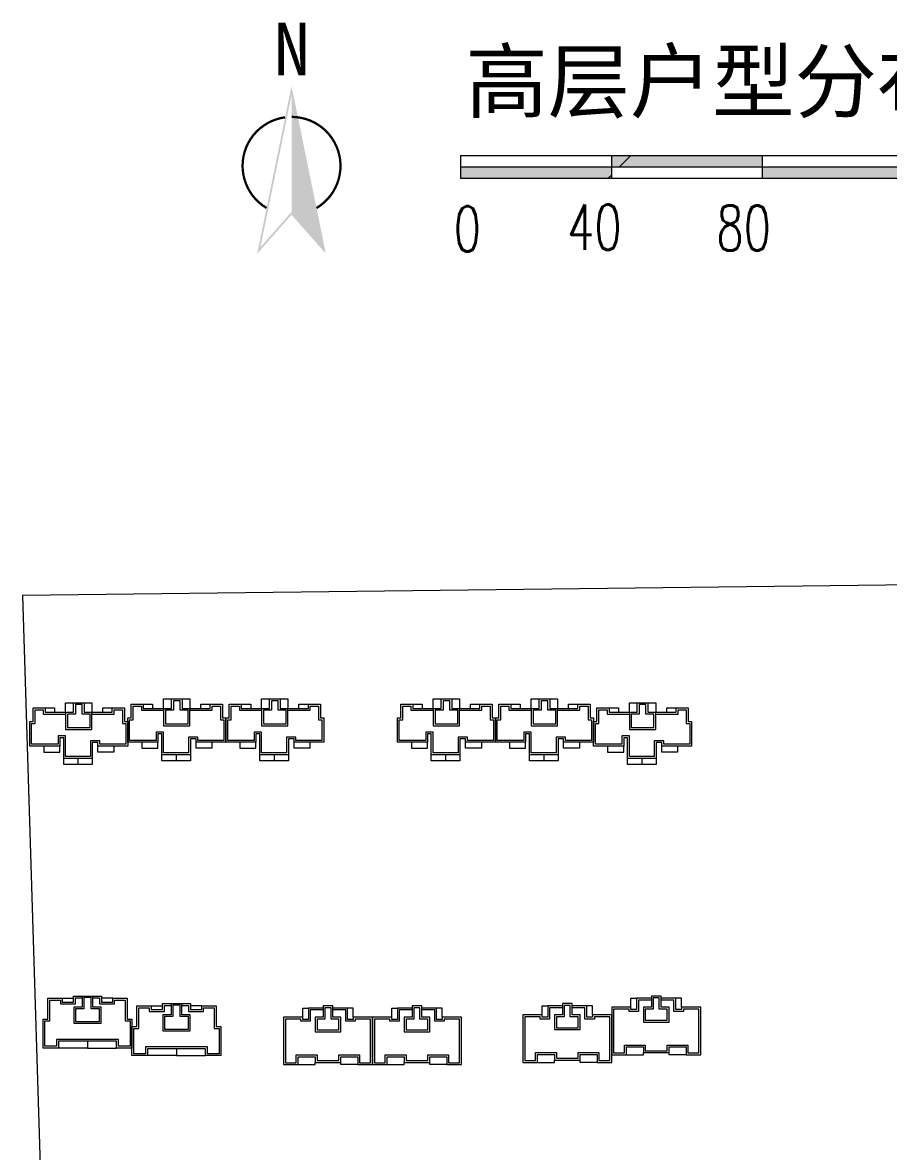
# Model space of a CAD drawing. Extents: x 121658 to 184658, y 9304 to 53801.
# Drawn here: x 125015 to 127311, y 18592 to 21586 of the extents above; entities that cross this region are included whole.
import ezdxf
from ezdxf.enums import TextEntityAlignment as Align

# ---------------------------------------------------------------- set-up
doc = ezdxf.new("R2010")
doc.units = 0
doc.header["$LTSCALE"] = 1000
doc.header["$MEASUREMENT"] = 0
for name, color, linetype, lineweight in [('140', 2, 'Continuous', 5), ('7-环境', 159, 'Continuous', 5), ('图框', 7, 'Continuous', 5)]:
    doc.layers.add(name, color=color, linetype=linetype, lineweight=lineweight)
doc.layers.add('PUB_TEXT', color=255, linetype='Continuous')
doc.styles.add('DIM_FONT', font='SIMPLEX.shx', dxfattribs={"width": 0.8})
doc.styles.add('GHHXMJ_DIM', font='SimSun.ttf')

msp = doc.modelspace()

# ---------------------------------------------------------------- hatches: boundary and pattern name
at = {"layer": '7-环境', "linetype": 'ByBlock'}
h = msp.add_hatch(dxfattribs=at)
h.set_pattern_fill('ANSI31', color=256, scale=1000, style=0)
h.set_pattern_definition([(45, (-78501, 92247.4), (-1122.532, 1122.532), [])])
h.paths.add_polyline_path([(126176.6, 21203.6), (126176.6, 21173.6), (126576.6, 21173.6), (126576.6, 21203.6)])
h.paths.add_polyline_path([(126976.6, 21203.6), (126976.6, 21233.6), (126576.6, 21233.6), (126576.6, 21203.6)])
h.paths.add_polyline_path([(126976.6, 21203.6), (126976.6, 21173.6), (128176.6, 21173.6), (128176.6, 21203.6)])
at = {"layer": '图框'}
for points in [[(125728.2, 21393.9), (125728.2, 21418.3), (125637.2, 20973.5), (125728.2, 21076.7), (125728.2, 21084), (125645.6, 20990.4)], [(125730.4, 21407.6, 0.00244), (125728.2, 21407.6), (125728.2, 21076.5), (125816.1, 20977, 0.002695), (125818.3, 20978)]]:
    msp.add_hatch(color=256, dxfattribs=at).paths.add_polyline_path(points)
h = msp.add_hatch(color=256, dxfattribs=at)
h.paths.add_polyline_path([(126576.6, 21173.6), (126576.6, 21203.6), (126176.6, 21203.6), (126176.6, 21173.6)])
h.paths.add_polyline_path([(126976.6, 21203.6), (126976.6, 21233.6), (126576.6, 21233.6), (126576.6, 21203.6)])
h.paths.add_polyline_path([(128176.6, 21173.6), (128176.6, 21203.6), (126976.6, 21203.6), (126976.6, 21173.6)])

# ---------------------------------------------------------------- linework, layer by layer
at = {"layer": '140', "color": 7}
for p, q in [((128809, 20112.7), (125014.8, 20066.9)), ((125014.8, 20066.9), (125153, 15594.7)), ((125388.8, 19767.5), (125388.8, 19792.5)), ((125388.8, 19792.5), (125409.8, 19792.5)), ((125409.8, 19767.5), (125409.8, 19792.5)), ((125409.8, 19792.5), (125437.8, 19792.5)), ((125437.8, 19792.5), (125437.8, 19767.5)), ((125437.8, 19792.5), (125458.8, 19792.5)), ((125458.8, 19792.5), (125458.8, 19767.5)), ((125648.8, 19767.5), (125648.8, 19792.5)), ((125648.8, 19792.5), (125669.8, 19792.5)), ((125669.8, 19767.5), (125669.8, 19792.5)), ((125669.8, 19792.5), (125697.8, 19792.5)), ((125697.8, 19792.5), (125697.8, 19767.5)), ((125697.8, 19792.5), (125718.8, 19792.5)), ((125718.8, 19792.5), (125718.8, 19767.5)), ((126104, 19767.5), (126104, 19792.5)), ((126104, 19792.5), (126125, 19792.5)), ((126125, 19767.5), (126125, 19792.5)), ((126125, 19792.5), (126153, 19792.5)), ((126153, 19792.5), (126153, 19767.5)), ((126153, 19792.5), (126174, 19792.5)), ((126174, 19792.5), (126174, 19767.5)), ((126364, 19767.5), (126364, 19792.5)), ((126364, 19792.5), (126385, 19792.5)), ((126385, 19767.5), (126385, 19792.5)), ((126385, 19792.5), (126413, 19792.5)), ((126413, 19792.5), (126413, 19767.5)), ((126413, 19792.5), (126434, 19792.5)), ((126434, 19792.5), (126434, 19767.5)), ((125042.8, 19768.5), (125074.8, 19768.5)), ((125042.8, 19732.5), (125042.8, 19768.5)), ((125047.8, 19727.5), (125047.8, 19763.5)), ((125047.8, 19763.5), (125069.8, 19763.5)), ((125069.8, 19763.5), (125069.8, 19752.5)), ((125074.8, 19768.5), (125074.8, 19757.5)), ((125074.8, 19768.5), (125099.8, 19768.5)), ((125099.8, 19768.5), (125099.8, 19757.5)), ((125128.8, 19757.5), (125128.8, 19782.5)), ((125128.8, 19782.5), (125149.8, 19782.5)), ((125149.8, 19757.5), (125149.8, 19782.5)), ((125149.8, 19782.5), (125177.8, 19782.5)), ((125172.8, 19777.5), (125154.8, 19777.5)), ((125154.8, 19777.5), (125154.8, 19752.5)), ((125172.8, 19752.5), (125172.8, 19777.5)), ((125177.8, 19782.5), (125177.8, 19757.5)), ((125177.8, 19782.5), (125198.8, 19782.5)), ((125198.8, 19782.5), (125198.8, 19757.5)), ((125227.8, 19757.5), (125227.8, 19768.5)), ((125227.8, 19768.5), (125252.8, 19768.5)), ((125252.8, 19757.5), (125252.8, 19768.5)), ((125252.8, 19768.5), (125284.8, 19768.5)), ((125257.8, 19752.5), (125257.8, 19763.5)), ((125257.8, 19763.5), (125279.8, 19763.5)), ((125279.8, 19763.5), (125279.8, 19727.5)), ((125284.8, 19768.5), (125284.8, 19732.5)), ((125302.8, 19778.5), (125334.8, 19778.5)), ((125302.8, 19742.5), (125302.8, 19778.5)), ((125307.8, 19737.5), (125307.8, 19773.5)), ((125307.8, 19773.5), (125329.8, 19773.5)), ((125329.8, 19773.5), (125329.8, 19762.5)), ((125329.8, 19762.5), (125388.8, 19762.5)), ((125334.8, 19778.5), (125334.8, 19767.5)), ((125334.8, 19778.5), (125359.8, 19778.5)), ((125334.8, 19767.5), (125409.8, 19767.5)), ((125359.8, 19778.5), (125359.8, 19767.5)), ((125388.8, 19767.5), (125388.8, 19721.5)), ((125393.8, 19762.5), (125393.8, 19726.5)), ((125414.8, 19762.5), (125393.8, 19762.5)), ((125432.8, 19787.5), (125414.8, 19787.5)), ((125414.8, 19787.5), (125414.8, 19762.5)), ((125432.8, 19762.5), (125432.8, 19787.5)), ((125453.8, 19762.5), (125432.8, 19762.5)), ((125437.8, 19767.5), (125512.8, 19767.5)), ((125453.8, 19726.5), (125453.8, 19762.5)), ((125458.8, 19721.5), (125458.8, 19767.5)), ((125458.8, 19762.5), (125517.8, 19762.5)), ((125487.8, 19767.5), (125487.8, 19778.5)), ((125487.8, 19778.5), (125512.8, 19778.5)), ((125512.8, 19767.5), (125512.8, 19778.5)), ((125512.8, 19778.5), (125544.8, 19778.5)), ((125517.8, 19762.5), (125517.8, 19773.5)), ((125517.8, 19773.5), (125539.8, 19773.5)), ((125539.8, 19773.5), (125539.8, 19737.5)), ((125544.8, 19778.5), (125544.8, 19742.5)), ((125562.8, 19778.5), (125594.8, 19778.5)), ((125562.8, 19742.5), (125562.8, 19778.5)), ((125567.8, 19737.5), (125567.8, 19773.5)), ((125567.8, 19773.5), (125589.8, 19773.5)), ((125589.8, 19773.5), (125589.8, 19762.5)), ((125589.8, 19762.5), (125648.8, 19762.5)), ((125594.8, 19778.5), (125594.8, 19767.5)), ((125594.8, 19778.5), (125619.8, 19778.5)), ((125594.8, 19767.5), (125669.8, 19767.5)), ((125619.8, 19778.5), (125619.8, 19767.5)), ((125648.8, 19767.5), (125648.8, 19721.5)), ((125653.8, 19762.5), (125653.8, 19726.5)), ((125674.8, 19762.5), (125653.8, 19762.5)), ((125692.8, 19787.5), (125674.8, 19787.5)), ((125674.8, 19787.5), (125674.8, 19762.5)), ((125692.8, 19762.5), (125692.8, 19787.5)), ((125713.8, 19762.5), (125692.8, 19762.5)), ((125697.8, 19767.5), (125772.8, 19767.5)), ((125713.8, 19726.5), (125713.8, 19762.5)), ((125718.8, 19721.5), (125718.8, 19767.5)), ((125718.8, 19762.5), (125777.8, 19762.5)), ((125747.8, 19767.5), (125747.8, 19778.5)), ((125747.8, 19778.5), (125772.8, 19778.5)), ((125772.8, 19767.5), (125772.8, 19778.5)), ((125772.8, 19778.5), (125804.8, 19778.5)), ((125777.8, 19762.5), (125777.8, 19773.5)), ((125777.8, 19773.5), (125799.8, 19773.5)), ((125799.8, 19773.5), (125799.8, 19737.5)), ((125804.8, 19778.5), (125804.8, 19742.5)), ((126018, 19778.5), (126050, 19778.5)), ((126018, 19742.5), (126018, 19778.5)), ((126023, 19737.5), (126023, 19773.5)), ((126023, 19773.5), (126045, 19773.5)), ((126045, 19773.5), (126045, 19762.5)), ((126045, 19762.5), (126104, 19762.5)), ((126050, 19778.5), (126050, 19767.5)), ((126050, 19778.5), (126075, 19778.5)), ((126050, 19767.5), (126125, 19767.5)), ((126075, 19778.5), (126075, 19767.5)), ((126104, 19767.5), (126104, 19721.5)), ((126109, 19762.5), (126109, 19726.5)), ((126130, 19762.5), (126109, 19762.5)), ((126148, 19787.5), (126130, 19787.5)), ((126130, 19787.5), (126130, 19762.5)), ((126148, 19762.5), (126148, 19787.5)), ((126169, 19762.5), (126148, 19762.5)), ((126153, 19767.5), (126228, 19767.5)), ((126169, 19726.5), (126169, 19762.5)), ((126174, 19721.5), (126174, 19767.5)), ((126174, 19762.5), (126233, 19762.5)), ((126203, 19767.5), (126203, 19778.5)), ((126203, 19778.5), (126228, 19778.5)), ((126228, 19767.5), (126228, 19778.5)), ((126228, 19778.5), (126260, 19778.5)), ((126233, 19762.5), (126233, 19773.5)), ((126233, 19773.5), (126255, 19773.5)), ((126255, 19773.5), (126255, 19737.5)), ((126260, 19778.5), (126260, 19742.5)), ((126278, 19778.5), (126310, 19778.5)), ((126278, 19742.5), (126278, 19778.5)), ((126283, 19737.5), (126283, 19773.5)), ((126283, 19773.5), (126305, 19773.5)), ((126305, 19773.5), (126305, 19762.5)), ((126305, 19762.5), (126364, 19762.5)), ((126310, 19778.5), (126310, 19767.5)), ((126310, 19778.5), (126335, 19778.5)), ((126310, 19767.5), (126385, 19767.5)), ((126335, 19778.5), (126335, 19767.5)), ((126364, 19767.5), (126364, 19721.5)), ((126369, 19762.5), (126369, 19726.5)), ((126390, 19762.5), (126369, 19762.5)), ((126408, 19787.5), (126390, 19787.5)), ((126390, 19787.5), (126390, 19762.5)), ((126408, 19762.5), (126408, 19787.5)), ((126429, 19762.5), (126408, 19762.5)), ((126413, 19767.5), (126488, 19767.5)), ((126429, 19726.5), (126429, 19762.5)), ((126434, 19721.5), (126434, 19767.5)), ((126434, 19762.5), (126493, 19762.5)), ((126463, 19767.5), (126463, 19778.5)), ((126463, 19778.5), (126488, 19778.5)), ((126488, 19767.5), (126488, 19778.5)), ((126488, 19778.5), (126520, 19778.5)), ((126493, 19762.5), (126493, 19773.5)), ((126493, 19773.5), (126515, 19773.5)), ((126515, 19773.5), (126515, 19737.5)), ((126520, 19778.5), (126520, 19742.5)), ((126538.3, 19768.5), (126570.3, 19768.5)), ((126538.3, 19732.5), (126538.3, 19768.5)), ((126543.3, 19727.5), (126543.3, 19763.5)), ((126543.3, 19763.5), (126565.3, 19763.5)), ((126565.3, 19763.5), (126565.3, 19752.5)), ((126570.3, 19768.5), (126570.3, 19757.5)), ((126570.3, 19768.5), (126595.3, 19768.5)), ((126595.3, 19768.5), (126595.3, 19757.5)), ((126624.3, 19757.5), (126624.3, 19782.5)), ((126624.3, 19782.5), (126645.3, 19782.5)), ((126645.3, 19757.5), (126645.3, 19782.5)), ((126645.3, 19782.5), (126673.3, 19782.5)), ((126668.3, 19777.5), (126650.3, 19777.5)), ((126650.3, 19777.5), (126650.3, 19752.5)), ((126668.3, 19752.5), (126668.3, 19777.5)), ((126673.3, 19782.5), (126673.3, 19757.5)), ((126673.3, 19782.5), (126694.3, 19782.5)), ((126694.3, 19782.5), (126694.3, 19757.5)), ((126723.3, 19757.5), (126723.3, 19768.5)), ((126723.3, 19768.5), (126748.3, 19768.5)), ((126748.3, 19757.5), (126748.3, 19768.5)), ((126748.3, 19768.5), (126780.3, 19768.5)), ((126753.3, 19752.5), (126753.3, 19763.5)), ((126753.3, 19763.5), (126775.3, 19763.5)), ((126775.3, 19763.5), (126775.3, 19727.5)), ((126780.3, 19768.5), (126780.3, 19732.5)), ((125033.8, 19667.5), (125033.8, 19732.5)), ((125033.8, 19732.5), (125042.8, 19732.5)), ((125069.8, 19752.5), (125128.8, 19752.5)), ((125074.8, 19757.5), (125149.8, 19757.5)), ((125128.8, 19757.5), (125128.8, 19711.5)), ((125133.8, 19752.5), (125133.8, 19716.5)), ((125154.8, 19752.5), (125133.8, 19752.5)), ((125193.8, 19752.5), (125172.8, 19752.5)), ((125177.8, 19757.5), (125252.8, 19757.5)), ((125193.8, 19716.5), (125193.8, 19752.5)), ((125198.8, 19711.5), (125198.8, 19757.5)), ((125198.8, 19752.5), (125257.8, 19752.5)), ((125284.8, 19732.5), (125293.8, 19732.5)), ((125293.8, 19677.5), (125293.8, 19742.5)), ((125293.8, 19742.5), (125302.8, 19742.5)), ((125293.8, 19732.5), (125293.8, 19667.5)), ((125298.8, 19682.5), (125298.8, 19737.5)), ((125298.8, 19737.5), (125307.8, 19737.5)), ((125539.8, 19737.5), (125548.8, 19737.5)), ((125544.8, 19742.5), (125553.8, 19742.5)), ((125548.8, 19737.5), (125548.8, 19682.5)), ((125553.8, 19677.5), (125553.8, 19742.5)), ((125553.8, 19742.5), (125562.8, 19742.5)), ((125553.8, 19742.5), (125553.8, 19677.5)), ((125558.8, 19682.5), (125558.8, 19737.5)), ((125558.8, 19737.5), (125567.8, 19737.5)), ((125799.8, 19737.5), (125808.8, 19737.5)), ((125804.8, 19742.5), (125813.8, 19742.5)), ((125808.8, 19737.5), (125808.8, 19682.5)), ((125813.8, 19742.5), (125813.8, 19677.5)), ((126009, 19677.5), (126009, 19742.5)), ((126009, 19742.5), (126018, 19742.5)), ((126014, 19682.5), (126014, 19737.5)), ((126014, 19737.5), (126023, 19737.5)), ((126255, 19737.5), (126264, 19737.5)), ((126260, 19742.5), (126269, 19742.5)), ((126264, 19737.5), (126264, 19682.5)), ((126269, 19677.5), (126269, 19742.5)), ((126269, 19742.5), (126278, 19742.5)), ((126269, 19742.5), (126269, 19677.5)), ((126274, 19682.5), (126274, 19737.5)), ((126274, 19737.5), (126283, 19737.5)), ((126515, 19737.5), (126524, 19737.5)), ((126520, 19742.5), (126529, 19742.5)), ((126524, 19737.5), (126524, 19682.5)), ((126529, 19742.5), (126529, 19677.5)), ((126529.3, 19667.5), (126529.3, 19732.5)), ((126529.3, 19732.5), (126538.3, 19732.5)), ((126565.3, 19752.5), (126624.3, 19752.5)), ((126570.3, 19757.5), (126645.3, 19757.5)), ((126624.3, 19757.5), (126624.3, 19711.5)), ((126629.3, 19752.5), (126629.3, 19716.5)), ((126650.3, 19752.5), (126629.3, 19752.5)), ((126689.3, 19752.5), (126668.3, 19752.5)), ((126673.3, 19757.5), (126748.3, 19757.5)), ((126689.3, 19716.5), (126689.3, 19752.5)), ((126694.3, 19711.5), (126694.3, 19757.5)), ((126694.3, 19752.5), (126753.3, 19752.5)), ((126780.3, 19732.5), (126789.3, 19732.5)), ((126789.3, 19732.5), (126789.3, 19667.5)), ((125038.8, 19672.5), (125038.8, 19727.5)), ((125038.8, 19727.5), (125047.8, 19727.5)), ((125128.8, 19711.5), (125198.8, 19711.5)), ((125133.8, 19716.5), (125193.8, 19716.5)), ((125279.8, 19727.5), (125288.8, 19727.5)), ((125288.8, 19727.5), (125288.8, 19672.5)), ((125388.8, 19704.5), (125368.8, 19704.5)), ((125368.8, 19704.5), (125368.8, 19682.5)), ((125388.8, 19721.5), (125458.8, 19721.5)), ((125388.8, 19649.5), (125388.8, 19704.5)), ((125393.8, 19726.5), (125453.8, 19726.5)), ((125648.8, 19704.5), (125628.8, 19704.5)), ((125628.8, 19704.5), (125628.8, 19682.5)), ((125648.8, 19721.5), (125718.8, 19721.5)), ((125648.8, 19649.5), (125648.8, 19704.5)), ((125653.8, 19726.5), (125713.8, 19726.5)), ((126104, 19704.5), (126084, 19704.5)), ((126084, 19704.5), (126084, 19682.5)), ((126104, 19721.5), (126174, 19721.5)), ((126104, 19649.5), (126104, 19704.5)), ((126109, 19726.5), (126169, 19726.5)), ((126364, 19704.5), (126344, 19704.5)), ((126344, 19704.5), (126344, 19682.5)), ((126364, 19721.5), (126434, 19721.5)), ((126364, 19649.5), (126364, 19704.5)), ((126369, 19726.5), (126429, 19726.5)), ((126534.3, 19672.5), (126534.3, 19727.5)), ((126534.3, 19727.5), (126543.3, 19727.5)), ((126624.3, 19711.5), (126694.3, 19711.5)), ((126629.3, 19716.5), (126689.3, 19716.5)), ((126775.3, 19727.5), (126784.3, 19727.5)), ((126784.3, 19727.5), (126784.3, 19672.5)), ((125108.8, 19672.5), (125038.8, 19672.5)), ((125128.8, 19694.5), (125108.8, 19694.5)), ((125108.8, 19694.5), (125108.8, 19672.5)), ((125123.8, 19689.5), (125113.8, 19689.5)), ((125113.8, 19689.5), (125113.8, 19667.5)), ((125123.8, 19634.5), (125123.8, 19689.5)), ((125128.8, 19639.5), (125128.8, 19694.5)), ((125219.8, 19681.5), (125194.8, 19681.5)), ((125194.8, 19681.5), (125194.8, 19639.5)), ((125214.8, 19676.5), (125199.8, 19676.5)), ((125199.8, 19676.5), (125199.8, 19634.5)), ((125214.8, 19667.5), (125214.8, 19676.5)), ((125219.8, 19672.5), (125219.8, 19681.5)), ((125288.8, 19672.5), (125219.8, 19672.5)), ((125373.8, 19677.5), (125293.8, 19677.5)), ((125368.8, 19682.5), (125298.8, 19682.5)), ((125330.8, 19677.5), (125330.8, 19661.5)), ((125383.8, 19699.5), (125373.8, 19699.5)), ((125373.8, 19699.5), (125373.8, 19677.5)), ((125373.8, 19661.5), (125373.8, 19677.5)), ((125383.8, 19644.5), (125383.8, 19699.5)), ((125479.8, 19691.5), (125454.8, 19691.5)), ((125454.8, 19691.5), (125454.8, 19649.5)), ((125474.8, 19686.5), (125459.8, 19686.5)), ((125459.8, 19686.5), (125459.8, 19644.5)), ((125474.8, 19677.5), (125474.8, 19686.5)), ((125553.8, 19677.5), (125474.8, 19677.5)), ((125474.8, 19661.5), (125474.8, 19677.5)), ((125479.8, 19682.5), (125479.8, 19691.5)), ((125548.8, 19682.5), (125479.8, 19682.5)), ((125516.8, 19677.5), (125516.8, 19661.5)), ((125633.8, 19677.5), (125553.8, 19677.5)), ((125628.8, 19682.5), (125558.8, 19682.5)), ((125590.8, 19677.5), (125590.8, 19661.5)), ((125643.8, 19699.5), (125633.8, 19699.5)), ((125633.8, 19699.5), (125633.8, 19677.5)), ((125633.8, 19661.5), (125633.8, 19677.5)), ((125643.8, 19644.5), (125643.8, 19699.5)), ((125739.8, 19691.5), (125714.8, 19691.5)), ((125714.8, 19691.5), (125714.8, 19649.5)), ((125734.8, 19686.5), (125719.8, 19686.5)), ((125719.8, 19686.5), (125719.8, 19644.5)), ((125734.8, 19677.5), (125734.8, 19686.5)), ((125813.8, 19677.5), (125734.8, 19677.5)), ((125734.8, 19661.5), (125734.8, 19677.5)), ((125739.8, 19682.5), (125739.8, 19691.5)), ((125808.8, 19682.5), (125739.8, 19682.5)), ((125776.8, 19677.5), (125776.8, 19661.5)), ((126089, 19677.5), (126009, 19677.5)), ((126084, 19682.5), (126014, 19682.5)), ((126046, 19677.5), (126046, 19661.5)), ((126099, 19699.5), (126089, 19699.5)), ((126089, 19699.5), (126089, 19677.5)), ((126089, 19661.5), (126089, 19677.5)), ((126099, 19644.5), (126099, 19699.5)), ((126195, 19691.5), (126170, 19691.5)), ((126170, 19691.5), (126170, 19649.5)), ((126190, 19686.5), (126175, 19686.5)), ((126175, 19686.5), (126175, 19644.5)), ((126190, 19677.5), (126190, 19686.5)), ((126269, 19677.5), (126190, 19677.5)), ((126190, 19661.5), (126190, 19677.5)), ((126195, 19682.5), (126195, 19691.5)), ((126264, 19682.5), (126195, 19682.5)), ((126232, 19677.5), (126232, 19661.5)), ((126349, 19677.5), (126269, 19677.5)), ((126344, 19682.5), (126274, 19682.5)), ((126306, 19677.5), (126306, 19661.5)), ((126359, 19699.5), (126349, 19699.5)), ((126349, 19699.5), (126349, 19677.5)), ((126349, 19661.5), (126349, 19677.5)), ((126359, 19644.5), (126359, 19699.5)), ((126455, 19691.5), (126430, 19691.5)), ((126430, 19691.5), (126430, 19649.5)), ((126450, 19686.5), (126435, 19686.5)), ((126435, 19686.5), (126435, 19644.5)), ((126450, 19677.5), (126450, 19686.5)), ((126529, 19677.5), (126450, 19677.5)), ((126450, 19661.5), (126450, 19677.5)), ((126455, 19682.5), (126455, 19691.5)), ((126524, 19682.5), (126455, 19682.5)), ((126492, 19677.5), (126492, 19661.5)), ((126604.3, 19672.5), (126534.3, 19672.5)), ((126624.3, 19694.5), (126604.3, 19694.5)), ((126604.3, 19694.5), (126604.3, 19672.5)), ((126619.3, 19689.5), (126609.3, 19689.5)), ((126609.3, 19689.5), (126609.3, 19667.5)), ((126619.3, 19634.5), (126619.3, 19689.5)), ((126624.3, 19639.5), (126624.3, 19694.5)), ((126715.3, 19681.5), (126690.3, 19681.5)), ((126690.3, 19681.5), (126690.3, 19639.5)), ((126710.3, 19676.5), (126695.3, 19676.5)), ((126695.3, 19676.5), (126695.3, 19634.5)), ((126710.3, 19667.5), (126710.3, 19676.5)), ((126715.3, 19672.5), (126715.3, 19681.5)), ((126784.3, 19672.5), (126715.3, 19672.5)), ((125113.8, 19667.5), (125033.8, 19667.5)), ((125070.8, 19667.5), (125070.8, 19651.5)), ((125070.8, 19651.5), (125113.8, 19651.5)), ((125113.8, 19651.5), (125113.8, 19667.5)), ((125293.8, 19667.5), (125214.8, 19667.5)), ((125214.8, 19651.5), (125214.8, 19667.5)), ((125256.8, 19651.5), (125214.8, 19651.5)), ((125256.8, 19667.5), (125256.8, 19651.5)), ((125330.8, 19661.5), (125373.8, 19661.5)), ((125459.8, 19644.5), (125383.8, 19644.5)), ((125383.8, 19628.5), (125383.8, 19644.5)), ((125454.8, 19649.5), (125388.8, 19649.5)), ((125421.8, 19644.5), (125421.8, 19628.5)), ((125459.8, 19644.5), (125459.8, 19628.5)), ((125516.8, 19661.5), (125474.8, 19661.5)), ((125590.8, 19661.5), (125633.8, 19661.5)), ((125719.8, 19644.5), (125643.8, 19644.5)), ((125643.8, 19628.5), (125643.8, 19644.5)), ((125714.8, 19649.5), (125648.8, 19649.5)), ((125681.8, 19644.5), (125681.8, 19628.5)), ((125719.8, 19644.5), (125719.8, 19628.5)), ((125776.8, 19661.5), (125734.8, 19661.5)), ((126046, 19661.5), (126089, 19661.5)), ((126175, 19644.5), (126099, 19644.5)), ((126099, 19628.5), (126099, 19644.5)), ((126170, 19649.5), (126104, 19649.5)), ((126137, 19644.5), (126137, 19628.5)), ((126175, 19644.5), (126175, 19628.5)), ((126232, 19661.5), (126190, 19661.5)), ((126306, 19661.5), (126349, 19661.5)), ((126435, 19644.5), (126359, 19644.5)), ((126359, 19628.5), (126359, 19644.5)), ((126430, 19649.5), (126364, 19649.5)), ((126397, 19644.5), (126397, 19628.5)), ((126435, 19644.5), (126435, 19628.5)), ((126492, 19661.5), (126450, 19661.5)), ((126609.3, 19667.5), (126529.3, 19667.5)), ((126566.3, 19667.5), (126566.3, 19651.5)), ((126566.3, 19651.5), (126609.3, 19651.5)), ((126609.3, 19651.5), (126609.3, 19667.5)), ((126789.3, 19667.5), (126710.3, 19667.5)), ((126710.3, 19651.5), (126710.3, 19667.5)), ((126752.3, 19651.5), (126710.3, 19651.5)), ((126752.3, 19667.5), (126752.3, 19651.5)), ((125199.8, 19634.5), (125123.8, 19634.5)), ((125123.8, 19618.5), (125123.8, 19634.5)), ((125199.8, 19618.5), (125123.8, 19618.5)), ((125194.8, 19639.5), (125128.8, 19639.5)), ((125161.8, 19634.5), (125161.8, 19618.5)), ((125199.8, 19634.5), (125199.8, 19618.5)), ((125459.8, 19628.5), (125383.8, 19628.5)), ((125719.8, 19628.5), (125643.8, 19628.5)), ((126175, 19628.5), (126099, 19628.5)), ((126435, 19628.5), (126359, 19628.5)), ((126695.3, 19634.5), (126619.3, 19634.5)), ((126619.3, 19618.5), (126619.3, 19634.5)), ((126695.3, 19618.5), (126619.3, 19618.5)), ((126690.3, 19639.5), (126624.3, 19639.5)), ((126657.3, 19634.5), (126657.3, 19618.5)), ((126695.3, 19634.5), (126695.3, 19618.5)), ((125082, 18943.5), (125082, 18998.5)), ((125082, 18998.5), (125120, 18998.5)), ((125087, 18938.5), (125087, 18993.5)), ((125087, 18993.5), (125115, 18993.5)), ((125115, 18993.5), (125115, 18983.5)), ((125115, 18983.5), (125155, 18983.5)), ((125118, 18998.5), (125120, 18998.5)), ((125120, 18998.5), (125120, 18988.5)), ((125120, 18998.5), (125150, 18998.5)), ((125120, 18988.5), (125150, 18988.5)), ((125150, 18988.5), (125150, 19004.5)), ((125150, 19004.5), (125224, 19004.5)), ((125155, 18983.5), (125155, 18999.5)), ((125155, 18999.5), (125173, 18999.5)), ((125173, 19004.5), (125173, 18974.5)), ((125177, 19000.5), (125177, 18970.5)), ((125197, 19000.5), (125177, 19000.5)), ((125197, 18970.5), (125197, 19000.5)), ((125201, 18974.5), (125201, 19004.5)), ((125201, 18999.5), (125219, 18999.5)), ((125219, 18999.5), (125219, 18983.5)), ((125219, 18983.5), (125259, 18983.5)), ((125224, 19004.5), (125224, 18988.5)), ((125254, 18998.5), (125224, 18998.5)), ((125224, 18988.5), (125254, 18988.5)), ((125254, 18988.5), (125254, 18998.5)), ((125254, 18998.5), (125292, 18998.5)), ((125259, 18983.5), (125259, 18993.5)), ((125259, 18993.5), (125287, 18993.5)), ((125287, 18993.5), (125287, 18938.5)), ((125292, 18998.5), (125292, 18943.5)), ((125386, 18968.5), (125386, 18984.5)), ((125386, 18984.5), (125460, 18984.5)), ((125409, 18984.5), (125409, 18954.5)), ((125437, 18954.5), (125437, 18984.5)), ((125460, 18984.5), (125460, 18968.5)), ((126472.6, 18984.5), (126446.6, 18984.5)), ((126446.6, 18984.5), (126446.6, 18978.5)), ((126472.6, 18978.5), (126472.6, 18984.5)), ((126472.6, 18954.5), (126472.6, 18984.5)), ((126628.6, 18974.5), (126628.6, 18998.5)), ((126628.6, 18998.5), (126643.6, 18998.5)), ((126682.6, 18998.5), (126643.6, 18998.5)), ((126643.6, 18998.5), (126643.6, 18968.5)), ((126682.6, 18993.5), (126648.6, 18993.5)), ((126648.6, 18993.5), (126648.6, 18963.5)), ((126708.6, 19004.5), (126682.6, 19004.5)), ((126682.6, 19004.5), (126682.6, 18998.5)), ((126682.6, 18998.5), (126682.6, 18974.5)), ((126703.6, 18999.5), (126687.6, 18999.5)), ((126687.6, 18999.5), (126687.6, 18998.5)), ((126687.6, 18998.5), (126687.6, 18969.5)), ((126703.6, 18969.5), (126703.6, 18999.5)), ((126708.6, 18998.5), (126708.6, 19004.5)), ((126708.6, 18974.5), (126708.6, 19004.5)), ((126747.6, 18998.5), (126708.6, 18998.5)), ((126742.6, 18993.5), (126708.6, 18993.5)), ((126742.6, 18963.5), (126742.6, 18993.5)), ((126747.6, 18968.5), (126747.6, 18998.5)), ((126762.6, 18998.5), (126747.6, 18998.5)), ((126762.6, 18974.5), (126762.6, 18998.5)), ((125173, 18974.5), (125151, 18974.5)), ((125151, 18974.5), (125151, 18932.5)), ((125177, 18970.5), (125155, 18970.5)), ((125155, 18970.5), (125155, 18936.5)), ((125219, 18970.5), (125197, 18970.5)), ((125223, 18974.5), (125201, 18974.5)), ((125219, 18936.5), (125219, 18970.5)), ((125223, 18932.5), (125223, 18974.5)), ((125318, 18923.5), (125318, 18978.5)), ((125318, 18978.5), (125356, 18978.5)), ((125323, 18918.5), (125323, 18973.5)), ((125323, 18973.5), (125351, 18973.5)), ((125351, 18973.5), (125351, 18963.5)), ((125351, 18963.5), (125391, 18963.5)), ((125354, 18978.5), (125356, 18978.5)), ((125356, 18978.5), (125356, 18968.5)), ((125356, 18978.5), (125386, 18978.5)), ((125356, 18968.5), (125386, 18968.5)), ((125409, 18954.5), (125387, 18954.5)), ((125387, 18954.5), (125387, 18912.5)), ((125391, 18963.5), (125391, 18979.5)), ((125391, 18979.5), (125409, 18979.5)), ((125413, 18980.5), (125413, 18950.5)), ((125433, 18980.5), (125413, 18980.5)), ((125433, 18950.5), (125433, 18980.5)), ((125437, 18979.5), (125455, 18979.5)), ((125459, 18954.5), (125437, 18954.5)), ((125455, 18979.5), (125455, 18963.5)), ((125455, 18963.5), (125495, 18963.5)), ((125459, 18912.5), (125459, 18954.5)), ((125490, 18978.5), (125460, 18978.5)), ((125460, 18968.5), (125490, 18968.5)), ((125490, 18968.5), (125490, 18978.5)), ((125490, 18978.5), (125528, 18978.5)), ((125495, 18963.5), (125495, 18973.5)), ((125495, 18973.5), (125523, 18973.5)), ((125523, 18973.5), (125523, 18918.5)), ((125528, 18978.5), (125528, 18923.5)), ((125757.9, 18948.5), (125757.9, 18972.5)), ((125757.9, 18972.5), (125772.9, 18972.5)), ((125811.9, 18972.5), (125772.9, 18972.5)), ((125772.9, 18972.5), (125772.9, 18942.5)), ((125811.9, 18967.5), (125777.9, 18967.5)), ((125777.9, 18967.5), (125777.9, 18937.5)), ((125837.9, 18978.5), (125811.9, 18978.5)), ((125811.9, 18978.5), (125811.9, 18972.5)), ((125811.9, 18972.5), (125811.9, 18948.5)), ((125832.9, 18973.5), (125816.9, 18973.5)), ((125816.9, 18973.5), (125816.9, 18972.5)), ((125816.9, 18972.5), (125816.9, 18943.5)), ((125832.9, 18943.5), (125832.9, 18973.5)), ((125837.9, 18972.5), (125837.9, 18978.5)), ((125837.9, 18948.5), (125837.9, 18978.5)), ((125876.9, 18972.5), (125837.9, 18972.5)), ((125871.9, 18967.5), (125837.9, 18967.5)), ((125871.9, 18937.5), (125871.9, 18967.5)), ((125876.9, 18942.5), (125876.9, 18972.5)), ((125891.9, 18972.5), (125876.9, 18972.5)), ((125891.9, 18948.5), (125891.9, 18972.5)), ((125993.9, 18948.5), (125993.9, 18972.5)), ((125993.9, 18972.5), (126008.9, 18972.5)), ((126047.9, 18972.5), (126008.9, 18972.5)), ((126008.9, 18972.5), (126008.9, 18942.5)), ((126047.9, 18967.5), (126013.9, 18967.5)), ((126013.9, 18967.5), (126013.9, 18937.5)), ((126073.9, 18978.5), (126047.9, 18978.5)), ((126047.9, 18978.5), (126047.9, 18972.5)), ((126047.9, 18972.5), (126047.9, 18948.5)), ((126068.9, 18973.5), (126052.9, 18973.5)), ((126052.9, 18973.5), (126052.9, 18972.5)), ((126052.9, 18972.5), (126052.9, 18943.5)), ((126068.9, 18943.5), (126068.9, 18973.5)), ((126073.9, 18972.5), (126073.9, 18978.5)), ((126073.9, 18948.5), (126073.9, 18978.5)), ((126112.9, 18972.5), (126073.9, 18972.5)), ((126107.9, 18967.5), (126073.9, 18967.5)), ((126107.9, 18937.5), (126107.9, 18967.5)), ((126112.9, 18942.5), (126112.9, 18972.5)), ((126127.9, 18972.5), (126112.9, 18972.5)), ((126127.9, 18948.5), (126127.9, 18972.5)), ((126374.6, 18954.5), (126341.6, 18954.5)), ((126341.6, 18954.5), (126341.6, 18828.5)), ((126392.6, 18954.5), (126374.6, 18954.5)), ((126392.6, 18954.5), (126392.6, 18978.5)), ((126392.6, 18978.5), (126407.6, 18978.5)), ((126392.6, 18948.5), (126392.6, 18954.5)), ((126446.6, 18978.5), (126407.6, 18978.5)), ((126407.6, 18978.5), (126407.6, 18948.5)), ((126446.6, 18973.5), (126412.6, 18973.5)), ((126412.6, 18973.5), (126412.6, 18943.5)), ((126446.6, 18954.5), (126425.6, 18954.5)), ((126425.6, 18954.5), (126425.6, 18915.5)), ((126446.6, 18978.5), (126446.6, 18954.5)), ((126467.6, 18979.5), (126451.6, 18979.5)), ((126451.6, 18979.5), (126451.6, 18978.5)), ((126451.6, 18978.5), (126451.6, 18949.5)), ((126467.6, 18949.5), (126467.6, 18979.5)), ((126511.6, 18978.5), (126472.6, 18978.5)), ((126506.6, 18973.5), (126472.6, 18973.5)), ((126493.6, 18954.5), (126472.6, 18954.5)), ((126493.6, 18915.5), (126493.6, 18954.5)), ((126506.6, 18943.5), (126506.6, 18973.5)), ((126511.6, 18948.5), (126511.6, 18978.5)), ((126526.6, 18978.5), (126511.6, 18978.5)), ((126526.6, 18954.5), (126526.6, 18978.5)), ((126544.6, 18954.5), (126526.6, 18954.5)), ((126526.6, 18954.5), (126526.6, 18948.5)), ((126577.6, 18954.5), (126544.6, 18954.5)), ((126610.6, 18974.5), (126577.6, 18974.5)), ((126577.6, 18974.5), (126577.6, 18848.5)), ((126577.6, 18828.5), (126577.6, 18954.5)), ((126610.6, 18969.5), (126582.6, 18969.5)), ((126582.6, 18969.5), (126582.6, 18853.5)), ((126628.6, 18974.5), (126610.6, 18974.5)), ((126623.6, 18969.5), (126610.6, 18969.5)), ((126623.6, 18963.5), (126623.6, 18969.5)), ((126648.6, 18963.5), (126623.6, 18963.5)), ((126628.6, 18968.5), (126628.6, 18974.5)), ((126643.6, 18968.5), (126628.6, 18968.5)), ((126682.6, 18974.5), (126661.6, 18974.5)), ((126661.6, 18974.5), (126661.6, 18935.5)), ((126687.6, 18969.5), (126666.6, 18969.5)), ((126666.6, 18969.5), (126666.6, 18940.5)), ((126724.6, 18969.5), (126703.6, 18969.5)), ((126729.6, 18974.5), (126708.6, 18974.5)), ((126724.6, 18940.5), (126724.6, 18969.5)), ((126729.6, 18935.5), (126729.6, 18974.5)), ((126767.6, 18963.5), (126742.6, 18963.5)), ((126762.6, 18968.5), (126747.6, 18968.5)), ((126780.6, 18974.5), (126762.6, 18974.5)), ((126762.6, 18974.5), (126762.6, 18968.5)), ((126780.6, 18969.5), (126767.6, 18969.5)), ((126767.6, 18969.5), (126767.6, 18963.5)), ((126813.6, 18974.5), (126780.6, 18974.5)), ((126808.6, 18969.5), (126780.6, 18969.5)), ((126808.6, 18853.5), (126808.6, 18969.5)), ((126813.6, 18848.5), (126813.6, 18974.5)), ((125069, 18866.5), (125069, 18943.5)), ((125069, 18943.5), (125082, 18943.5)), ((125074, 18871.5), (125074, 18938.5)), ((125074, 18938.5), (125087, 18938.5)), ((125151, 18933.5), (125151, 18932.5)), ((125151, 18932.5), (125223, 18932.5)), ((125155, 18936.5), (125219, 18936.5)), ((125222, 18932.5), (125223, 18932.5)), ((125287, 18938.5), (125300, 18938.5)), ((125292, 18943.5), (125305, 18943.5)), ((125300, 18938.5), (125300, 18871.5)), ((125305, 18943.5), (125305, 18866.5)), ((125305, 18846.5), (125305, 18923.5)), ((125305, 18923.5), (125318, 18923.5)), ((125413, 18950.5), (125391, 18950.5)), ((125391, 18950.5), (125391, 18916.5)), ((125455, 18950.5), (125433, 18950.5)), ((125455, 18916.5), (125455, 18950.5)), ((125528, 18923.5), (125541, 18923.5)), ((125541, 18923.5), (125541, 18846.5)), ((125739.9, 18948.5), (125706.9, 18948.5)), ((125706.9, 18948.5), (125706.9, 18822.5)), ((125739.9, 18943.5), (125711.9, 18943.5)), ((125711.9, 18943.5), (125711.9, 18827.5)), ((125757.9, 18948.5), (125739.9, 18948.5)), ((125752.9, 18943.5), (125739.9, 18943.5)), ((125752.9, 18937.5), (125752.9, 18943.5)), ((125777.9, 18937.5), (125752.9, 18937.5)), ((125757.9, 18942.5), (125757.9, 18948.5)), ((125772.9, 18942.5), (125757.9, 18942.5)), ((125811.9, 18948.5), (125790.9, 18948.5)), ((125790.9, 18948.5), (125790.9, 18909.5)), ((125816.9, 18943.5), (125795.9, 18943.5)), ((125795.9, 18943.5), (125795.9, 18914.5)), ((125853.9, 18943.5), (125832.9, 18943.5)), ((125858.9, 18948.5), (125837.9, 18948.5)), ((125853.9, 18914.5), (125853.9, 18943.5)), ((125858.9, 18909.5), (125858.9, 18948.5)), ((125896.9, 18937.5), (125871.9, 18937.5)), ((125891.9, 18942.5), (125876.9, 18942.5)), ((125909.9, 18948.5), (125891.9, 18948.5)), ((125891.9, 18948.5), (125891.9, 18942.5)), ((125909.9, 18943.5), (125896.9, 18943.5)), ((125896.9, 18943.5), (125896.9, 18937.5)), ((125942.9, 18948.5), (125909.9, 18948.5)), ((125937.9, 18943.5), (125909.9, 18943.5)), ((125937.9, 18827.5), (125937.9, 18943.5)), ((125975.9, 18948.5), (125942.9, 18948.5)), ((125942.9, 18948.5), (125942.9, 18822.5)), ((125942.9, 18822.5), (125942.9, 18948.5)), ((125975.9, 18943.5), (125947.9, 18943.5)), ((125947.9, 18943.5), (125947.9, 18827.5)), ((125993.9, 18948.5), (125975.9, 18948.5)), ((125988.9, 18943.5), (125975.9, 18943.5)), ((125988.9, 18937.5), (125988.9, 18943.5)), ((126013.9, 18937.5), (125988.9, 18937.5)), ((125993.9, 18942.5), (125993.9, 18948.5)), ((126008.9, 18942.5), (125993.9, 18942.5)), ((126047.9, 18948.5), (126026.9, 18948.5)), ((126026.9, 18948.5), (126026.9, 18909.5)), ((126052.9, 18943.5), (126031.9, 18943.5)), ((126031.9, 18943.5), (126031.9, 18914.5)), ((126089.9, 18943.5), (126068.9, 18943.5)), ((126094.9, 18948.5), (126073.9, 18948.5)), ((126089.9, 18914.5), (126089.9, 18943.5)), ((126094.9, 18909.5), (126094.9, 18948.5)), ((126132.9, 18937.5), (126107.9, 18937.5)), ((126127.9, 18942.5), (126112.9, 18942.5)), ((126145.9, 18948.5), (126127.9, 18948.5)), ((126127.9, 18948.5), (126127.9, 18942.5)), ((126145.9, 18943.5), (126132.9, 18943.5)), ((126132.9, 18943.5), (126132.9, 18937.5)), ((126178.9, 18948.5), (126145.9, 18948.5)), ((126173.9, 18943.5), (126145.9, 18943.5)), ((126173.9, 18827.5), (126173.9, 18943.5)), ((126178.9, 18822.5), (126178.9, 18948.5)), ((126374.6, 18949.5), (126346.6, 18949.5)), ((126346.6, 18949.5), (126346.6, 18833.5)), ((126387.6, 18949.5), (126374.6, 18949.5)), ((126387.6, 18943.5), (126387.6, 18949.5)), ((126412.6, 18943.5), (126387.6, 18943.5)), ((126407.6, 18948.5), (126392.6, 18948.5)), ((126451.6, 18949.5), (126430.6, 18949.5)), ((126430.6, 18949.5), (126430.6, 18920.5)), ((126488.6, 18949.5), (126467.6, 18949.5)), ((126488.6, 18920.5), (126488.6, 18949.5)), ((126531.6, 18943.5), (126506.6, 18943.5)), ((126526.6, 18948.5), (126511.6, 18948.5)), ((126544.6, 18949.5), (126531.6, 18949.5)), ((126531.6, 18949.5), (126531.6, 18943.5)), ((126572.6, 18949.5), (126544.6, 18949.5)), ((126572.6, 18833.5), (126572.6, 18949.5)), ((126661.6, 18935.5), (126729.6, 18935.5)), ((126666.6, 18940.5), (126724.6, 18940.5)), ((125310, 18851.5), (125310, 18918.5)), ((125310, 18918.5), (125323, 18918.5)), ((125387, 18913.5), (125387, 18912.5)), ((125387, 18912.5), (125459, 18912.5)), ((125391, 18916.5), (125455, 18916.5)), ((125458, 18912.5), (125459, 18912.5)), ((125523, 18918.5), (125536, 18918.5)), ((125536, 18918.5), (125536, 18851.5)), ((125790.9, 18909.5), (125858.9, 18909.5)), ((125795.9, 18914.5), (125853.9, 18914.5)), ((126026.9, 18909.5), (126094.9, 18909.5)), ((126031.9, 18914.5), (126089.9, 18914.5)), ((126425.6, 18915.5), (126493.6, 18915.5)), ((126430.6, 18920.5), (126488.6, 18920.5)), ((125110, 18866.5), (125069, 18866.5)), ((125105, 18871.5), (125074, 18871.5)), ((125187, 18889.5), (125105, 18889.5)), ((125105, 18889.5), (125105, 18871.5)), ((125187, 18884.5), (125110, 18884.5)), ((125110, 18884.5), (125110, 18866.5)), ((125187, 18866.5), (125110, 18866.5)), ((125269, 18889.5), (125187, 18889.5)), ((125264, 18884.5), (125187, 18884.5)), ((125187, 18884.5), (125187, 18866.5)), ((125187, 18866.5), (125264, 18866.5)), ((125264, 18866.5), (125264, 18884.5)), ((125305, 18866.5), (125264, 18866.5)), ((125269, 18871.5), (125269, 18889.5)), ((125300, 18871.5), (125269, 18871.5)), ((125423, 18869.5), (125341, 18869.5)), ((125341, 18869.5), (125341, 18851.5)), ((125423, 18864.5), (125346, 18864.5)), ((125346, 18864.5), (125346, 18846.5)), ((125505, 18869.5), (125423, 18869.5)), ((125500, 18864.5), (125423, 18864.5)), ((125423, 18864.5), (125423, 18846.5)), ((125500, 18846.5), (125500, 18864.5)), ((125505, 18851.5), (125505, 18869.5)), ((126611.6, 18853.5), (126611.6, 18874.5)), ((126611.6, 18874.5), (126666.6, 18874.5)), ((126616.6, 18848.5), (126616.6, 18869.5)), ((126616.6, 18869.5), (126661.6, 18869.5)), ((126661.6, 18869.5), (126661.6, 18854.5)), ((126666.6, 18874.5), (126666.6, 18859.5)), ((126724.6, 18859.5), (126724.6, 18874.5)), ((126724.6, 18874.5), (126779.6, 18874.5)), ((126729.6, 18854.5), (126729.6, 18869.5)), ((126729.6, 18869.5), (126774.6, 18869.5)), ((126774.6, 18869.5), (126774.6, 18848.5)), ((126779.6, 18874.5), (126779.6, 18853.5)), ((125346, 18846.5), (125305, 18846.5)), ((125341, 18851.5), (125310, 18851.5)), ((125423, 18846.5), (125346, 18846.5)), ((125423, 18846.5), (125500, 18846.5)), ((125541, 18846.5), (125500, 18846.5)), ((125536, 18851.5), (125505, 18851.5)), ((125740.9, 18827.5), (125740.9, 18848.5)), ((125740.9, 18848.5), (125795.9, 18848.5)), ((125745.9, 18822.5), (125745.9, 18843.5)), ((125745.9, 18843.5), (125790.9, 18843.5)), ((125790.9, 18843.5), (125790.9, 18828.5)), ((125795.9, 18848.5), (125795.9, 18833.5)), ((125795.9, 18833.5), (125824.9, 18833.5)), ((125824.9, 18833.5), (125853.9, 18833.5)), ((125853.9, 18833.5), (125853.9, 18848.5)), ((125853.9, 18848.5), (125908.9, 18848.5)), ((125858.9, 18828.5), (125858.9, 18843.5)), ((125858.9, 18843.5), (125903.9, 18843.5)), ((125903.9, 18843.5), (125903.9, 18822.5)), ((125908.9, 18848.5), (125908.9, 18827.5)), ((125976.9, 18827.5), (125976.9, 18848.5)), ((125976.9, 18848.5), (126031.9, 18848.5)), ((125981.9, 18822.5), (125981.9, 18843.5)), ((125981.9, 18843.5), (126026.9, 18843.5)), ((126026.9, 18843.5), (126026.9, 18828.5)), ((126031.9, 18848.5), (126031.9, 18833.5)), ((126031.9, 18833.5), (126060.9, 18833.5)), ((126060.9, 18833.5), (126089.9, 18833.5)), ((126089.9, 18833.5), (126089.9, 18848.5)), ((126089.9, 18848.5), (126144.9, 18848.5)), ((126094.9, 18828.5), (126094.9, 18843.5)), ((126094.9, 18843.5), (126139.9, 18843.5)), ((126139.9, 18843.5), (126139.9, 18822.5)), ((126144.9, 18848.5), (126144.9, 18827.5)), ((126346.6, 18833.5), (126375.6, 18833.5)), ((126375.6, 18833.5), (126375.6, 18854.5)), ((126375.6, 18854.5), (126430.6, 18854.5)), ((126380.6, 18828.5), (126380.6, 18849.5)), ((126380.6, 18849.5), (126425.6, 18849.5)), ((126425.6, 18849.5), (126425.6, 18834.5)), ((126425.6, 18834.5), (126459.6, 18834.5)), ((126425.6, 18828.5), (126425.6, 18834.5)), ((126430.6, 18854.5), (126430.6, 18839.5)), ((126430.6, 18839.5), (126459.6, 18839.5)), ((126459.6, 18839.5), (126488.6, 18839.5)), ((126459.6, 18834.5), (126493.6, 18834.5)), ((126488.6, 18839.5), (126488.6, 18854.5)), ((126488.6, 18854.5), (126543.6, 18854.5)), ((126493.6, 18834.5), (126493.6, 18849.5)), ((126493.6, 18849.5), (126538.6, 18849.5)), ((126493.6, 18828.5), (126493.6, 18834.5)), ((126538.6, 18849.5), (126538.6, 18828.5)), ((126543.6, 18854.5), (126543.6, 18833.5)), ((126543.6, 18833.5), (126572.6, 18833.5)), ((126577.6, 18848.5), (126616.6, 18848.5)), ((126582.6, 18853.5), (126611.6, 18853.5)), ((126616.6, 18848.5), (126661.6, 18848.5)), ((126661.6, 18854.5), (126695.6, 18854.5)), ((126661.6, 18848.5), (126661.6, 18854.5)), ((126666.6, 18859.5), (126695.6, 18859.5)), ((126695.6, 18859.5), (126724.6, 18859.5)), ((126695.6, 18854.5), (126729.6, 18854.5)), ((126729.6, 18848.5), (126729.6, 18854.5)), ((126774.6, 18848.5), (126729.6, 18848.5)), ((126774.6, 18848.5), (126813.6, 18848.5)), ((126779.6, 18853.5), (126808.6, 18853.5)), ((125706.9, 18822.5), (125745.9, 18822.5)), ((125711.9, 18827.5), (125740.9, 18827.5)), ((125745.9, 18822.5), (125790.9, 18822.5)), ((125790.9, 18828.5), (125824.9, 18828.5)), ((125790.9, 18822.5), (125790.9, 18828.5)), ((125824.9, 18828.5), (125858.9, 18828.5)), ((125858.9, 18822.5), (125858.9, 18828.5)), ((125903.9, 18822.5), (125858.9, 18822.5)), ((125903.9, 18822.5), (125942.9, 18822.5)), ((125908.9, 18827.5), (125937.9, 18827.5)), ((125942.9, 18822.5), (125981.9, 18822.5)), ((125947.9, 18827.5), (125976.9, 18827.5)), ((125981.9, 18822.5), (126026.9, 18822.5)), ((126026.9, 18828.5), (126060.9, 18828.5)), ((126026.9, 18822.5), (126026.9, 18828.5)), ((126060.9, 18828.5), (126094.9, 18828.5)), ((126094.9, 18822.5), (126094.9, 18828.5)), ((126139.9, 18822.5), (126094.9, 18822.5)), ((126139.9, 18822.5), (126178.9, 18822.5)), ((126144.9, 18827.5), (126173.9, 18827.5)), ((126341.6, 18828.5), (126380.6, 18828.5)), ((126380.6, 18828.5), (126425.6, 18828.5)), ((126538.6, 18828.5), (126493.6, 18828.5)), ((126538.6, 18828.5), (126577.6, 18828.5))]:
    msp.add_line(p, q, dxfattribs=at)
at = {"layer": '图框'}
for p, q in [((126176.6, 21233.6), (126176.6, 21173.6)), ((126176.6, 21233.6), (128176.6, 21233.6)), ((126576.6, 21233.6), (126576.6, 21173.6)), ((126976.6, 21233.6), (126976.6, 21173.6)), ((126176.6, 21203.6), (128176.6, 21203.6)), ((126176.6, 21173.6), (128176.6, 21173.6))]:
    msp.add_line(p, q, dxfattribs=at)
at = {"layer": '图框', "const_width": 6.1}
for points in [[(125711.2, 21335.2, 0.712076), (125662, 21094.6)], [(125794.4, 21094.6, 0.762759), (125728.2, 21336.3)]]:
    msp.add_lwpolyline(points, format="xyb", dxfattribs=at)

# ---------------------------------------------------------------- texts
at = {"layer": 'PUB_TEXT', "linetype": 'ByBlock', "style": 'GHHXMJ_DIM'}
msp.add_text('N', height=140, dxfattribs=at).set_placement((125681.6, 21446.5))
at = {"layer": 'PUB_TEXT', "style": 'GHHXMJ_DIM'}
msp.add_text('高层户型分布示意图：', height=160, dxfattribs=at).set_placement((127280.7, 21430.9), align=Align.MIDDLE_CENTER)
at = {"layer": '图框', "style": 'DIM_FONT', "width": 0.7}
for s, p in [('0', (126158.8, 20979.3)), ('40', (126459.4, 20983.5)), ('80', (126855.5, 20981.7))]:
    msp.add_text(s, height=120, dxfattribs=at).set_placement(p)

doc.saveas('drawing.dxf')
